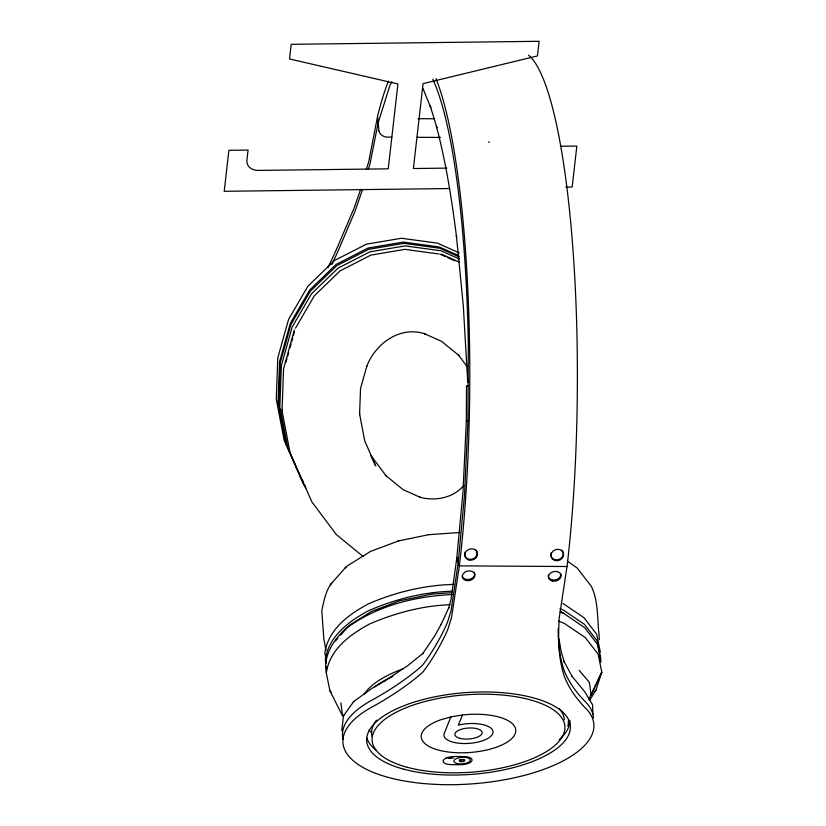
<?xml version="1.0" encoding="UTF-8"?>
<svg xmlns="http://www.w3.org/2000/svg" width="826" height="826" viewBox="0 0 826 826"><rect width="100%" height="100%" fill="white"/><g stroke="black" fill="none" stroke-linecap="round" stroke-linejoin="round"><path stroke-width="1.24" d="M558.159 628.38C558.087 642.638 559.522 657.155 564.23 670.691A415.261 166.676 -4.2 0 0 585.52 701.935A125.789 50.489 -4.2 0 1 593.471 717.908M592.923 714.345L592.603 704.867L584.787 691.744L571.623 675.823L572.108 676.463L563.9 661.203L564.23 661.946L561.091 651.249L558.995 638.911M384.813 680.934L408.096 665.415L423.149 653.211L422.695 653.717L434.466 636.288L441.445 623.847L441.156 624.446L448.838 607.564L448.652 608.153L450.986 599.604L456.788 558.159L463.035 491.16L466.36 420.816L466.504 386.186L467.97 386.155M343.079 739.384A125.789 50.489 -4.2 0 1 371.07 700.634A415.261 166.676 -4.2 0 0 417.337 669.803L422.489 665.312L426.464 659.912A415.261 247.883 -7.3 0 0 447.351 622.68L451.068 610.806L458.213 562.651L464.553 494.237L467.96 420.764L468.321 345.371A326.28 57.603 -89.7 0 0 432.772 79.182M282.058 410.873L283.555 368.726L294.355 329.966M282.017 410.305L282.048 409.737M341.809 730.793L343.44 715.935L353.776 701.45L371.979 688.337L385.37 680.593M528.537 55.166A333.621 58.904 -89.7 0 1 567.018 566.522L559.212 618.116C558.108 637.94 558.077 658.384 564.716 677.351A415.261 166.676 -4.2 0 0 586.006 708.594A125.789 50.489 -4.2 0 1 447.899 784.7A125.789 50.489 -4.2 0 1 371.555 707.293A415.261 166.676 -4.2 0 0 417.822 676.463L422.974 671.972L426.949 666.572A415.261 247.883 -7.3 0 0 447.837 629.35L451.554 617.466L459.349 565.872A333.621 58.904 -89.7 0 0 436.014 78.646M388.396 81.124A333.621 58.904 -89.7 0 0 377.534 116.497L368.644 162.102L366.321 169.093M285.961 362.211L286.983 358.556M287.665 356.13L288.687 352.485M290.05 347.622L291.072 343.967M291.754 341.541L292.776 337.896M293.457 335.459L294.469 331.815M360.652 189.309L353.796 208.844L338.99 243.505A415.261 383.181 -25.1 0 1 327.86 267.603M362.573 189.391L354.984 211.384L340.188 246.055A415.261 383.181 -25.1 0 1 331.845 264.465M340.849 702.874L342.594 715.956L329.925 690.773L326.301 672.922C329.719 649.339 349.987 634.554 369.563 624.002C395.107 613.016 422.396 605.654 450.273 604.735M600.048 661.172L600.822 658.787L597.198 640.935L584.426 624.332L563.394 610.104L559.904 608.741M589.537 700.427L596.031 689.978L601.793 672.106L598.158 654.254L585.397 637.651L564.365 623.423L558.552 621.162M368.282 169.309L369.841 164.642L378.143 122.826L390.048 84.985L391.947 81.815M450.862 716.968L444.264 733.385A24.615 9.881 -4.2 0 0 468.724 743.41A24.615 9.881 -4.2 0 0 492.626 730.246A24.615 9.881 -4.2 0 0 459.865 724.784L458.347 725.207L462.426 715.058M588.701 699.612L601.793 672.106L591.117 695.451L589.372 682.369L579.212 670.423M295.491 328.17L314.324 295.801L340.054 270.907L370.915 255.1L404.905 249.359L438.575 253.933M331.66 583.197C325.568 590.848 323.802 601.39 321.799 610.755L323.864 639.148L326.012 650.299M343.833 715.223L344.308 714.573M353.342 702.048L353.776 701.45M344.7 568.453L347.498 565.789L370.575 551.376L398.659 540.906M330.235 584.808L345.991 566.987M335.501 640.914L338.04 638.023M340.591 635.142L349.088 625.54L371.256 611.539L399.567 600.822L432.081 594.059L451.843 592.696M594.39 691.837L596.031 689.978M463.913 485.337C453.278 498.119 435.178 501.382 419.629 497.159L420.248 497.345L403.129 489.684L385.494 475.301L386.155 475.91L370.74 455.302L375.706 465.905L364.71 440.795L359.537 413.733L359.578 414.621L360.539 388.499L366.796 366.186L366.537 366.785C375.355 343.657 399.836 325.547 425.07 333.869L424.45 333.683L441.569 341.345L459.204 355.727L458.544 355.118L467.02 366.455M428.58 534.69L459.875 532.491M397.647 541.123L428.921 534.618M453.939 584.395C424.337 585.138 395.189 592.18 368.107 604.023C348.531 614.565 328.273 629.35 324.845 652.943L325.816 657.702M451.863 591.23C423.118 592.046 394.911 599.273 368.592 610.682C349.016 621.235 328.758 636.02 325.33 659.602L326.063 663.175M452.101 594.565C414.683 596.217 376.604 605.943 346.094 628.369C333.797 639.665 323.007 655.452 326.301 672.922M466.36 420.826L467.96 420.764M560.276 146.274L576.847 146.068L572.17 187.048L565.727 187.13M446.711 168.122L413.392 168.525L423.067 83.643L537.458 55.931L539.12 41.3L291.196 44.325L289.523 58.956L397.915 83.942L388.241 168.834L258.311 170.414A12.762 10.077 -13.5 0 1 246.902 160.327L248.068 150.084L228.885 150.311L224.207 191.291L449.747 188.545M418.08 118.665L434.683 118.768M391.803 137.147L386.671 137.116A8.281 7.062 17.4 0 1 378.855 130.931M417.244 137.302L440.403 137.436M488.558 142.103L489.488 142.113M567.018 566.522L459.349 565.872L456.757 558.552A8.219 3.572 5.3 0 1 457.129 557.416M448.415 757.969L453.546 758M467.97 386.227L466.597 386.196M560.152 612.076L563.631 613.429M459.246 252.89L437.481 243.154L401.488 238.26L366.331 244.197L334.406 260.551L307.881 286.209L288.563 319.414L277.784 357.916L276.266 399.082L284.113 440.113L303.173 483.303L305.455 486.359M458.75 255.678L439.267 246.974L403.274 242.08L368.117 248.017L336.192 264.372L309.667 290.029L290.36 323.234L279.57 361.736L278.052 402.902L285.899 443.934M459.339 256.958L439.866 248.244L403.873 243.36L368.716 249.287L336.791 265.642L310.266 291.299L290.948 324.504L280.169 363.006L278.651 404.172L286.498 445.204M459.39 258.992L441.053 250.784L405.07 245.9L369.903 251.837L337.979 268.192L311.454 293.839L292.146 327.055L281.356 365.557L279.838 406.722L287.685 447.754L304.36 485.843L305.888 487.887M441.507 254.191L459.535 262.245M439.824 254.098L445.503 256.638M447.764 257.65L454.579 260.706M567.348 561.112L577.147 567.999L591.199 586.109C598.551 600.853 597.177 619.355 599.118 635.473L599.325 639.758M562.909 603.445L583.941 617.672L596.713 634.275L600.337 652.127M560.4 611.137L584.674 627.667L597.435 644.27L601.06 662.111M363.388 556.693L336.296 534.525L311.918 501.96L290.391 453.577M329.925 690.773L331.433 692.725M300.788 478.213L303.07 481.259M422.943 88.382L430.769 107.69L430.243 105.965L436.861 127.762L436.365 126.12C445.968 162.464 451.812 199.655 456.53 236.907L456.406 235.72L463.324 306.002L467.722 382.211M326.301 666.499L326.786 668.884M282.162 411.431L289.998 452.441M377.534 116.497L378.907 130.921M568.309 720.85L568.329 725.28A5.545 1.621 -86.5 0 1 567.472 725.724M364.029 694.398A105.769 42.456 -4.2 0 1 403.026 668.853M374.684 686.902A105.769 42.456 -4.2 0 1 392.825 676.401M372.041 736.482A96.621 38.781 -4.2 0 1 376.542 720.148M559.212 708.708A96.621 38.781 -4.2 0 1 564.365 719.756M569.857 720.241A102.094 40.98 -4.2 0 1 559.109 739.683M376.088 750.184A102.094 40.98 -4.2 0 1 366.899 738.072M371.576 732.724A102.094 40.98 -4.2 0 1 369.067 729.823M474.196 572.201A6.381 4.853 -11.8 0 1 470.097 579.191A6.381 4.853 -11.8 0 1 462.126 575.867M560.771 573.915A6.381 4.853 -11.8 0 1 554.597 580.038A6.381 4.853 -11.8 0 1 548.237 575.113M450.986 757.989A10.026 4.027 -4.2 0 1 446.267 757.411M464.067 759.528A2.736 1.094 -4.2 0 1 459.401 759.497M475.714 549.662A6.381 5.637 -19.4 0 1 472.007 559.223A6.381 5.637 -19.4 0 1 464.966 552.16M561.845 550.178A6.381 5.637 -19.4 0 1 558.139 559.739A6.381 5.637 -19.4 0 1 551.097 552.687M451.874 716.689L440.981 719.694A47.402 19.029 -4.2 0 0 441.734 750.886A47.402 19.029 -4.2 0 0 514.288 735.491A47.402 19.029 -4.2 0 0 463.902 714.831L451.874 716.689M463.716 756.544L454.744 756.492A10.026 4.027 -4.2 0 0 443.242 760.509A10.026 4.027 -4.2 0 0 451.471 764.649L460.443 764.7A10.026 4.027 -4.2 0 0 471.945 760.684A10.026 4.027 -4.2 0 0 463.716 756.544M403.769 769.192A102.094 40.98 -4.2 0 0 568.969 734.138A102.094 40.98 -4.2 0 0 432.71 697.258A102.094 40.98 -4.2 0 0 403.769 769.192M466.287 580.533A6.381 4.853 -11.8 0 0 474.888 574.545A6.381 4.853 -11.8 0 0 464.718 572.273A6.381 4.853 -11.8 0 0 466.287 580.533M552.418 581.06A6.381 4.853 -11.8 0 0 561.019 575.072A6.381 4.853 -11.8 0 0 550.849 572.8A6.381 4.853 -11.8 0 0 552.418 581.06M459.814 738.31A13.67 5.493 -4.2 0 0 481.94 733.612A13.67 5.493 -4.2 0 0 463.696 728.666A13.67 5.493 -4.2 0 0 459.814 738.31M407.239 767.282A96.621 38.781 -4.2 0 0 563.59 734.107A96.621 38.781 -4.2 0 0 434.631 699.199A96.621 38.781 -4.2 0 0 407.239 767.282M460.35 761.582A2.736 1.094 -4.2 0 0 464.77 760.643A2.736 1.094 -4.2 0 0 461.125 759.652A2.736 1.094 -4.2 0 0 460.35 761.582M456.881 763.492A8.208 3.294 -4.2 0 0 470.159 760.674A8.208 3.294 -4.2 0 0 459.204 757.71A8.208 3.294 -4.2 0 0 456.881 763.492M555.175 560.524A6.381 5.637 -19.4 0 0 563.518 553.565A6.381 5.637 -19.4 0 0 553.244 550.932A6.381 5.637 -19.4 0 0 555.175 560.524M469.044 560.007A6.381 5.637 -19.4 0 0 477.387 553.038A6.381 5.637 -19.4 0 0 467.113 550.405A6.381 5.637 -19.4 0 0 469.044 560.007"/></g></svg>
